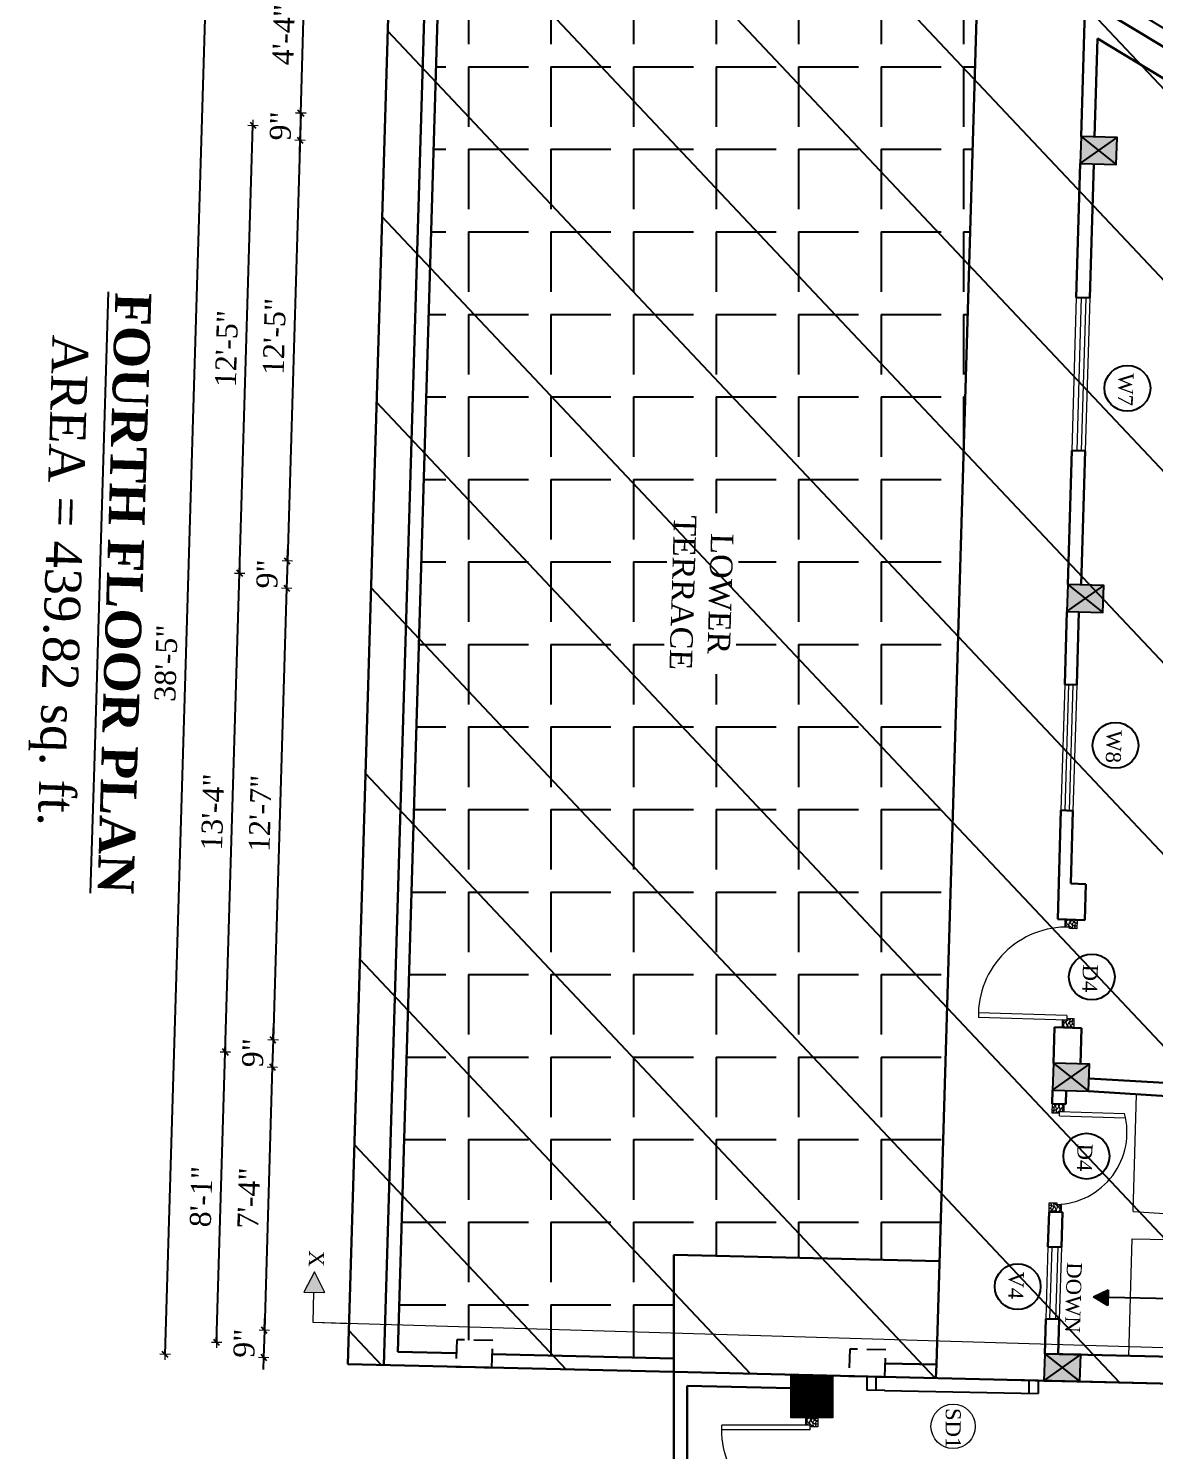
# Model space of a CAD drawing. Header units: inches. Extents: x 4069 to 291496, y -47643 to 12535.
# Drawn here: x 135626.6 to 136001.9, y -20937.9 to -20464.1 of the extents above; entities that cross this region are included whole.
import ezdxf

# ---------------------------------------------------------------- set-up
doc = ezdxf.new("R2010")
doc.units = ezdxf.units.IN
doc.header["$LTSCALE"] = 5
doc.header["$MEASUREMENT"] = 0
doc.linetypes.add('HIDDEN', pattern=[0.375, 0.25, -0.125])
for name, color, linetype, lineweight in [('A-WALL', 7, 'Continuous', 9), ('Dimension', 7, 'Continuous', 18), ('DOOR', 62, 'Continuous', 0), ('Dw', 2, 'Continuous', 18), ('tefriş', 30, 'Continuous', 9)]:
    doc.layers.add(name, color=color, linetype=linetype, lineweight=lineweight)
doc.layers.add('dim line', color=7, linetype='Continuous', lineweight=15, true_color=0xfab2b2)
doc.layers.add('TEXT', color=6, linetype='Continuous')
doc.layers.add('WALL', color=7, linetype='Continuous')
doc.styles.add('ordinary', font='times.ttf')
doc.dimstyles.new('Copy of 96', dxfattribs={"dimtxt": 7, "dimasz": 4, "dimexe": 0.5, "dimexo": 0.5, "dimgap": 3, "dimtad": 1, "dimdec": 1, "dimzin": 11, "dimdsep": 46, "dimlunit": 4, "dimtxsty": 'ordinary', "dimblk": 'OBLIQUE', "dimcen": 0.09, "dimse1": 1, "dimse2": 1, "dimclrt": 6, "dimazin": 0, "dimtfac": 1, "dimtdec": 1, "dimtix": 1, "dimtmove": 2, "dimatfit": 3, "dimldrblk": 'leader', "dimfxl": 0.5, "dimfxlon": 1, "dimtolj": 1, "dimtzin": 0, "dimarcsym": 0})

# ---------------------------------------------------------------- blocks, each defined once
blk = doc.blocks.new('C1a')
at = {"color": 1, "ltscale": 5}
for p, q in [((18657.75, 4625.76), (18648.75, 4625.76)), ((18648.75, 4625.76), (18648.82, 4613.76)), ((18657.82, 4613.76), (18657.75, 4625.76)), ((18648.82, 4613.76), (18657.82, 4613.76))]:
    blk.add_line(p, q, dxfattribs=at)
blk = doc.blocks.new('A$C27B36B59')
at = {"layer": 'DOOR'}
for p, q in [((0, 4), (0, 0)), ((2.5, 4), (0, 4)), ((0, 0), (3, 0)), ((2.5, 2.5), (2.5, 4)), ((3, 2.5), (2.5, 2.5)), ((3, 0), (3, 2.5))]:
    blk.add_line(p, q, dxfattribs=at)
for centre, radius, start, end in [((-1.4, -0.54), 4.75, 22.1411, 72.838), ((1.34, 2.09), 1.64, 45.138, 144.8948), ((2.21, 0.3), 2.49, 83.3149, 152.658), ((0.13, 0.37), 2.05, 349.4875, 93.6805), ((1.96, -0.47), 2.01, 58.7447, 166.495), ((-0.06, 0.32), 1.13, 343.542, 86.947), ((2.08, -0.4), 1.17, 38.2816, 160.1519)]:
    blk.add_arc(centre, radius, start, end, dxfattribs=at)
blk = doc.blocks.new('D2')
at = {"layer": 'DOOR'}
for p, q in [((74473.95, 24047.59), (74473.95, 24018.09)), ((74473.95, 24047.59), (74475.45, 24047.59)), ((74475.45, 24047.59), (74475.45, 24018.13))]:
    blk.add_line(p, q, dxfattribs=at)
blk.add_arc((74473.95, 24047.59), 29.5, 180, 272.9146, dxfattribs=at)
at = {"layer": 'DOOR', "xscale": -1, "rotation": 180}
blk.add_blockref('A$C27B36B59', (74441.95, 24050.09), dxfattribs=at)
at = {"layer": 'DOOR', "rotation": 180}
blk.add_blockref('A$C27B36B59', (74477.95, 24050.09), dxfattribs=at)
blk = doc.blocks.new('x-x')
at = {"ltscale": 5}
for points in [[(11364.03, -701.52), (11364.03, -694.51), (11357.15, -698.09)], [(11364.03, -1135.52), (11364.03, -1128.51), (11357.15, -1132.09)]]:
    blk.add_hatch(color=256, dxfattribs=at).paths.add_polyline_path(points)
for p, q in [((11364.03, -694.51), (11357.15, -698.09)), ((11364.03, -701.52), (11364.03, -694.51)), ((11357.15, -698.09), (11364.03, -701.52)), ((11374.13, -698.09), (11364.03, -698.09)), ((11374.13, -698.09), (11374.13, -1132.09)), ((11364.03, -1128.51), (11357.15, -1132.09)), ((11357.15, -1132.09), (11364.03, -1135.52)), ((11364.03, -1135.52), (11364.03, -1128.51)), ((11374.13, -1132.09), (11364.03, -1132.09))]:
    blk.add_line(p, q, dxfattribs=at)
at = {"layer": 'A-WALL', "color": 1, "ltscale": 5}
blk.add_line((11374.13, -1120.09), (11374.13, -1132.09), dxfattribs=at)
at = {"layer": 'TEXT', "style": 'ordinary'}
for p in [(11350.08, -700.97), (11350.08, -1134.1)]:
    blk.add_text('X', height=5, dxfattribs=at).set_placement(p)
blk = doc.blocks.new('oblique')
at = {"color": 0, "lineweight": -2}
blk.add_line((0.25, 0.25), (-0.25, -0.25), dxfattribs=at)
at = {"layer": 'dim line', "lineweight": 9}
for p, q in [((-0.4375, 0), (0.4375, 0)), ((0, 0.4375), (0, -0.4375))]:
    blk.add_line(p, q, dxfattribs=at)
blk = doc.blocks.new('*D3736')
at = {"layer": 'A-WALL', "color": 0, "lineweight": -2, "ltscale": 50, "transparency": 16777216}
blk.add_line((135689.35, -20901.92), (135692.24, -20805.13), dxfattribs=at)
at = {"layer": 'Defpoints', "color": 0, "ltscale": 50, "transparency": 16777216}
for p in [(135692.24, -20805.13), (135968.04, -20813.36), (135965.15, -20910.15)]:
    blk.add_point(p, dxfattribs=at)
at = {"layer": 'A-WALL', "color": 0, "lineweight": -2, "ltscale": 50, "transparency": 16777216, "xscale": 4, "yscale": 4, "zscale": 4}
for p, rotation in [((135692.24, -20805.13), 88.28998542850182), ((135689.35, -20901.92), 268.2899854285018)]:
    blk.add_blockref('oblique', p, dxfattribs=dict(at, rotation=rotation))
at = {"layer": 'A-WALL', "color": 6, "ltscale": 50, "transparency": 16777216, "insert": (135684.23, -20853.33), "char_height": 7, "attachment_point": 5, "rotation": 88.29, "style": 'ordinary'}
blk.add_mtext('\\A1;8\'-1"', dxfattribs=at)
blk = doc.blocks.new('_OBLIQUE')
at = {"color": 0, "linetype": 'ByBlock'}
blk.add_line((-0.5, -0.5), (0.5, 0.5), dxfattribs=at)
blk = doc.blocks.new('leader')
at = {"layer": 'Dimension'}
for p, q in [((0, -4.33), (0, 4.33)), ((-4.42, 0), (4.42, 0))]:
    blk.add_line(p, q, dxfattribs=at)
blk = doc.blocks.new('*D3737')
at = {"layer": 'A-WALL', "color": 0, "lineweight": -2, "ltscale": 50, "transparency": 16777216}
blk.add_line((135692.24, -20805.13), (135697, -20645.59), dxfattribs=at)
at = {"layer": 'Defpoints', "color": 0, "ltscale": 50, "transparency": 16777216}
for p in [(135697, -20645.59), (135972.8, -20653.82), (135968.04, -20813.36)]:
    blk.add_point(p, dxfattribs=at)
at = {"layer": 'A-WALL', "color": 0, "lineweight": -2, "ltscale": 50, "transparency": 16777216, "xscale": 4, "yscale": 4, "zscale": 4}
for p, rotation in [((135697, -20645.59), 88.28998542889798), ((135692.24, -20805.13), 268.289985428898)]:
    blk.add_blockref('oblique', p, dxfattribs=dict(at, rotation=rotation))
at = {"layer": 'A-WALL', "color": 6, "ltscale": 50, "transparency": 16777216, "insert": (135688.06, -20725.16), "char_height": 7, "attachment_point": 5, "rotation": 88.29, "style": 'ordinary'}
blk.add_mtext('\\A1;13\'-4"', dxfattribs=at)
blk = doc.blocks.new('*D3738')
at = {"layer": 'A-WALL', "color": 0, "lineweight": -2, "ltscale": 50, "transparency": 16777216}
blk.add_line((135697, -20645.59), (135701.46, -20496.3), dxfattribs=at)
at = {"layer": 'Defpoints', "color": 0, "ltscale": 50, "transparency": 16777216}
for p in [(135701.46, -20496.3), (135977.26, -20504.54), (135972.8, -20653.82)]:
    blk.add_point(p, dxfattribs=at)
at = {"layer": 'A-WALL', "color": 0, "lineweight": -2, "ltscale": 50, "transparency": 16777216, "xscale": 4, "yscale": 4, "zscale": 4}
for p, rotation in [((135701.46, -20496.3), 88.28998542889798), ((135697, -20645.59), 268.289985428898)]:
    blk.add_blockref('oblique', p, dxfattribs=dict(at, rotation=rotation))
at = {"layer": 'A-WALL', "color": 6, "ltscale": 50, "transparency": 16777216, "insert": (135692.67, -20570.75), "char_height": 7, "attachment_point": 5, "rotation": 88.29, "style": 'ordinary'}
blk.add_mtext('\\A1;12\'-5"', dxfattribs=at)
blk = doc.blocks.new('*D3739')
at = {"layer": 'A-WALL', "color": 0, "lineweight": -2, "ltscale": 50, "transparency": 16777216}
blk.add_line((135672.19, -20905.91), (135685.94, -20445.61), dxfattribs=at)
at = {"layer": 'Defpoints', "color": 0, "ltscale": 50, "transparency": 16777216}
for p in [(135685.94, -20445.61), (135978.76, -20454.35), (135965.02, -20914.65)]:
    blk.add_point(p, dxfattribs=at)
at = {"layer": 'A-WALL', "color": 0, "lineweight": -2, "ltscale": 50, "transparency": 16777216, "xscale": 4, "yscale": 4, "zscale": 4}
for p, rotation in [((135685.94, -20445.61), 88.28998542889798), ((135672.19, -20905.91), 268.289985428898)]:
    blk.add_blockref('oblique', p, dxfattribs=dict(at, rotation=rotation))
at = {"layer": 'A-WALL', "color": 6, "ltscale": 50, "transparency": 16777216, "insert": (135672.51, -20675.56), "char_height": 7, "attachment_point": 5, "rotation": 88.29, "style": 'ordinary'}
blk.add_mtext('\\A1;38\'-5"', dxfattribs=at)
blk = doc.blocks.new('*D3743')
at = {"layer": 'A-WALL', "color": 0, "lineweight": -2, "ltscale": 50, "transparency": 16777216}
blk.add_line((135929.46, -20418.12), (136109.27, -20527.45), dxfattribs=at)
at = {"layer": 'Defpoints', "color": 0, "ltscale": 50, "transparency": 16777216}
for p in [(135926.68, -20422.69), (136109.27, -20527.45), (136106.5, -20532.01)]:
    blk.add_point(p, dxfattribs=at)
at = {"layer": 'A-WALL', "color": 0, "lineweight": -2, "ltscale": 50, "transparency": 16777216, "xscale": 4, "yscale": 4, "zscale": 4}
for p, rotation in [((135929.46, -20418.12), 148.7014709242148), ((136109.27, -20527.45), 328.7014709242148)]:
    blk.add_blockref('oblique', p, dxfattribs=dict(at, rotation=rotation))
at = {"layer": 'A-WALL', "color": 6, "ltscale": 50, "transparency": 16777216, "insert": (136022.78, -20467.17), "char_height": 7, "attachment_point": 5, "rotation": 328.7015, "style": 'ordinary'}
blk.add_mtext('\\A1;17\'-6"', dxfattribs=at)
blk = doc.blocks.new('*D3745')
at = {"layer": 'A-WALL', "color": 0, "lineweight": -2, "ltscale": 50, "transparency": 16777216}
blk.add_line((136124.42, -20515.81), (135932.81, -20399.32), dxfattribs=at)
at = {"layer": 'Defpoints', "color": 0, "ltscale": 50, "transparency": 16777216}
for p in [(135932.81, -20399.32), (135920.78, -20419.1), (136112.39, -20535.6)]:
    blk.add_point(p, dxfattribs=at)
at = {"layer": 'A-WALL', "color": 0, "lineweight": -2, "ltscale": 50, "transparency": 16777216, "xscale": 4, "yscale": 4, "zscale": 4}
for p, rotation in [((135932.81, -20399.32), 148.7014709227811), ((136124.42, -20515.81), 328.701470922781)]:
    blk.add_blockref('oblique', p, dxfattribs=dict(at, rotation=rotation))
at = {"layer": 'A-WALL', "color": 6, "ltscale": 50, "transparency": 16777216, "insert": (136032.02, -20451.96), "char_height": 7, "attachment_point": 5, "rotation": 328.7015, "style": 'ordinary'}
blk.add_mtext('\\A1;18\'-8"', dxfattribs=at)
blk = doc.blocks.new('*D3813')
at = {"layer": 'A-WALL', "color": 0, "lineweight": -2, "ltscale": 50, "transparency": 16777216}
blk.add_line((135806.7, -20303.48), (136138.82, -20505.41), dxfattribs=at)
at = {"layer": 'Defpoints', "color": 0, "ltscale": 50, "transparency": 16777216}
for p in [(135786.17, -20337.26), (136138.82, -20505.41), (136118.29, -20539.18)]:
    blk.add_point(p, dxfattribs=at)
at = {"layer": 'A-WALL', "color": 0, "lineweight": -2, "ltscale": 50, "transparency": 16777216, "xscale": 4, "yscale": 4, "zscale": 4}
for p, rotation in [((135806.7, -20303.48), 148.7014709227731), ((136138.82, -20505.41), 328.7014709227732)]:
    blk.add_blockref('oblique', p, dxfattribs=dict(at, rotation=rotation))
at = {"layer": 'A-WALL', "color": 6, "ltscale": 50, "transparency": 16777216, "insert": (135976.17, -20398.84), "char_height": 7, "attachment_point": 5, "rotation": 328.7015, "style": 'ordinary'}
blk.add_mtext('\\A1;32\'-5"', dxfattribs=at)
blk = doc.blocks.new('*D3825')
at = {"layer": 'A-WALL', "color": 0, "lineweight": -2, "ltscale": 50, "transparency": 16777216}
for p, q in [((135717.38, -20492.28), (135717.5, -20488.28)), ((135717.38, -20492.28), (135717.12, -20501.27)), ((135717.12, -20501.27), (135717, -20505.27))]:
    blk.add_line(p, q, dxfattribs=at)
at = {"layer": 'Defpoints', "color": 0, "ltscale": 50, "transparency": 16777216}
for p in [(135717.12, -20501.27), (135977.39, -20500.04), (135977.13, -20509.03)]:
    blk.add_point(p, dxfattribs=at)
at = {"layer": 'A-WALL', "color": 0, "lineweight": -2, "ltscale": 50, "transparency": 16777216, "xscale": 4, "yscale": 4, "zscale": 4}
for p, rotation in [((135717.38, -20492.28), 268.289985428898), ((135717.12, -20501.27), 88.28998542889798)]:
    blk.add_blockref('oblique', p, dxfattribs=dict(at, rotation=rotation))
at = {"layer": 'A-WALL', "color": 6, "ltscale": 50, "transparency": 16777216, "insert": (135710.68, -20496.58), "char_height": 7, "attachment_point": 5, "rotation": 88.29, "style": 'ordinary'}
blk.add_mtext('\\A1;9"', dxfattribs=at)
blk = doc.blocks.new('*D3849')
at = {"layer": 'A-WALL', "color": 0, "lineweight": -2, "ltscale": 50, "transparency": 16777216}
blk.add_line((135717.38, -20492.28), (135712.93, -20641.56), dxfattribs=at)
at = {"layer": 'Defpoints', "color": 0, "ltscale": 50, "transparency": 16777216}
for p in [(135977.39, -20500.04), (135712.93, -20641.56), (135972.94, -20649.32)]:
    blk.add_point(p, dxfattribs=at)
at = {"layer": 'A-WALL', "color": 0, "lineweight": -2, "ltscale": 50, "transparency": 16777216, "xscale": 4, "yscale": 4, "zscale": 4}
for p, rotation in [((135717.38, -20492.28), 88.28998542889798), ((135712.93, -20641.56), 268.289985428898)]:
    blk.add_blockref('oblique', p, dxfattribs=dict(at, rotation=rotation))
at = {"layer": 'A-WALL', "color": 6, "ltscale": 50, "transparency": 16777216, "insert": (135708.6, -20566.72), "char_height": 7, "attachment_point": 5, "rotation": 88.29, "style": 'ordinary'}
blk.add_mtext('\\A1;12\'-5"', dxfattribs=at)
blk = doc.blocks.new('*D3850')
at = {"layer": 'A-WALL', "color": 0, "lineweight": -2, "ltscale": 50, "transparency": 16777216}
for p, q in [((135712.93, -20641.56), (135713.05, -20637.56)), ((135712.93, -20641.56), (135712.66, -20650.56)), ((135712.66, -20650.56), (135712.54, -20654.55))]:
    blk.add_line(p, q, dxfattribs=at)
at = {"layer": 'Defpoints', "color": 0, "ltscale": 50, "transparency": 16777216}
for p in [(135712.66, -20650.56), (135972.94, -20649.32), (135972.67, -20658.32)]:
    blk.add_point(p, dxfattribs=at)
at = {"layer": 'A-WALL', "color": 0, "lineweight": -2, "ltscale": 50, "transparency": 16777216, "xscale": 4, "yscale": 4, "zscale": 4}
for p, rotation in [((135712.93, -20641.56), 268.289985428898), ((135712.66, -20650.56), 88.28998542889798)]:
    blk.add_blockref('oblique', p, dxfattribs=dict(at, rotation=rotation))
at = {"layer": 'A-WALL', "color": 6, "ltscale": 50, "transparency": 16777216, "insert": (135706.22, -20645.86), "char_height": 7, "attachment_point": 5, "rotation": 88.29, "style": 'ordinary'}
blk.add_mtext('\\A1;9"', dxfattribs=at)
blk = doc.blocks.new('*D3851')
at = {"layer": 'A-WALL', "color": 0, "lineweight": -2, "ltscale": 50, "transparency": 16777216}
blk.add_line((135712.66, -20650.56), (135708.16, -20801.1), dxfattribs=at)
at = {"layer": 'Defpoints', "color": 0, "ltscale": 50, "transparency": 16777216}
for p in [(135972.67, -20658.32), (135708.16, -20801.1), (135968.17, -20808.86)]:
    blk.add_point(p, dxfattribs=at)
at = {"layer": 'A-WALL', "color": 0, "lineweight": -2, "ltscale": 50, "transparency": 16777216, "xscale": 4, "yscale": 4, "zscale": 4}
for p, rotation in [((135712.66, -20650.56), 88.28998542889798), ((135708.16, -20801.1), 268.289985428898)]:
    blk.add_blockref('oblique', p, dxfattribs=dict(at, rotation=rotation))
at = {"layer": 'A-WALL', "color": 6, "ltscale": 50, "transparency": 16777216, "insert": (135703.84, -20725.63), "char_height": 7, "attachment_point": 5, "rotation": 88.29, "style": 'ordinary'}
blk.add_mtext('\\A1;12\'-7"', dxfattribs=at)
blk = doc.blocks.new('*D3852')
at = {"layer": 'A-WALL', "color": 0, "lineweight": -2, "ltscale": 50, "transparency": 16777216}
for p, q in [((135708.16, -20801.1), (135708.28, -20797.1)), ((135708.16, -20801.1), (135707.9, -20810.1)), ((135707.9, -20810.1), (135707.78, -20814.1))]:
    blk.add_line(p, q, dxfattribs=at)
at = {"layer": 'Defpoints', "color": 0, "ltscale": 50, "transparency": 16777216}
for p in [(135707.9, -20810.1), (135968.17, -20808.86), (135967.91, -20817.86)]:
    blk.add_point(p, dxfattribs=at)
at = {"layer": 'A-WALL', "color": 0, "lineweight": -2, "ltscale": 50, "transparency": 16777216, "xscale": 4, "yscale": 4, "zscale": 4}
for p, rotation in [((135708.16, -20801.1), 268.289985428898), ((135707.9, -20810.1), 88.28998542889798)]:
    blk.add_blockref('oblique', p, dxfattribs=dict(at, rotation=rotation))
at = {"layer": 'A-WALL', "color": 6, "ltscale": 50, "transparency": 16777216, "insert": (135701.46, -20805.4), "char_height": 7, "attachment_point": 5, "rotation": 88.29, "style": 'ordinary'}
blk.add_mtext('\\A1;9"', dxfattribs=at)
blk = doc.blocks.new('*D3853')
at = {"layer": 'A-WALL', "color": 0, "lineweight": -2, "ltscale": 50, "transparency": 16777216}
blk.add_line((135707.9, -20810.1), (135705.27, -20897.89), dxfattribs=at)
at = {"layer": 'Defpoints', "color": 0, "ltscale": 50, "transparency": 16777216}
for p in [(135967.91, -20817.86), (135705.27, -20897.89), (135965.29, -20905.65)]:
    blk.add_point(p, dxfattribs=at)
at = {"layer": 'A-WALL', "color": 0, "lineweight": -2, "ltscale": 50, "transparency": 16777216, "xscale": 4, "yscale": 4, "zscale": 4}
for p, rotation in [((135707.9, -20810.1), 88.28998542889798), ((135705.27, -20897.89), 268.289985428898)]:
    blk.add_blockref('oblique', p, dxfattribs=dict(at, rotation=rotation))
at = {"layer": 'A-WALL', "color": 6, "ltscale": 50, "transparency": 16777216, "insert": (135700.02, -20853.8), "char_height": 7, "attachment_point": 5, "rotation": 88.29, "style": 'ordinary'}
blk.add_mtext('\\A1;7\'-4"', dxfattribs=at)
blk = doc.blocks.new('*D3854')
at = {"layer": 'A-WALL', "color": 0, "lineweight": -2, "ltscale": 50, "transparency": 16777216}
for p, q in [((135705.27, -20897.89), (135705.39, -20893.89)), ((135705.27, -20897.89), (135705.01, -20906.88)), ((135705.01, -20906.88), (135704.89, -20910.88))]:
    blk.add_line(p, q, dxfattribs=at)
at = {"layer": 'Defpoints', "color": 0, "ltscale": 50, "transparency": 16777216}
for p in [(135965.29, -20905.65), (135705.01, -20906.88), (135965.02, -20914.65)]:
    blk.add_point(p, dxfattribs=at)
at = {"layer": 'A-WALL', "color": 0, "lineweight": -2, "ltscale": 50, "transparency": 16777216, "xscale": 4, "yscale": 4, "zscale": 4}
for p, rotation in [((135705.27, -20897.89), 268.289985428898), ((135705.01, -20906.88), 88.28998542889798)]:
    blk.add_blockref('oblique', p, dxfattribs=dict(at, rotation=rotation))
at = {"layer": 'A-WALL', "color": 6, "ltscale": 50, "transparency": 16777216, "insert": (135698.57, -20902.19), "char_height": 7, "attachment_point": 5, "rotation": 88.29, "style": 'ordinary'}
blk.add_mtext('\\A1;9"', dxfattribs=at)
blk = doc.blocks.new('*D3826')
at = {"layer": 'A-WALL', "color": 0, "lineweight": -2, "ltscale": 50, "transparency": 16777216}
blk.add_line((135717.38, -20492.28), (135718.93, -20440.41), dxfattribs=at)
at = {"layer": 'Defpoints', "color": 0, "ltscale": 50, "transparency": 16777216}
for p in [(135718.93, -20440.41), (135978.88, -20448.17), (135977.39, -20500.04)]:
    blk.add_point(p, dxfattribs=at)
at = {"layer": 'A-WALL', "color": 0, "lineweight": -2, "ltscale": 50, "transparency": 16777216, "xscale": 4, "yscale": 4, "zscale": 4}
for p, rotation in [((135718.93, -20440.41), 88.28998542889798), ((135717.38, -20492.28), 268.289985428898)]:
    blk.add_blockref('oblique', p, dxfattribs=dict(at, rotation=rotation))
at = {"layer": 'A-WALL', "color": 6, "ltscale": 50, "transparency": 16777216, "insert": (135711.66, -20466.15), "char_height": 7, "attachment_point": 5, "rotation": 88.29, "style": 'ordinary'}
blk.add_mtext('\\A1;4\'-4"', dxfattribs=at)

msp = doc.modelspace()

# ---------------------------------------------------------------- hatches: boundary and pattern name
at = {"layer": 'A-WALL', "ltscale": 5}
h = msp.add_hatch(dxfattribs=at)
h.set_pattern_fill('ANSI31', color=256, angle=270)
h.set_pattern_definition([(315, (134390.9387, 3618.71916), (0.08838834765, 0.08838834765), [])])
h.paths.add_polyline_path([(135894.65985, -20912.97997), (135880.65985, -20912.97997), (135880.65985, -20926.97997), (135894.65985, -20926.97997)])
at = {"layer": 'WALL', "linetype": 'ByBlock', "ltscale": 5, "true_color": 0xf8991e}
h = msp.add_hatch(dxfattribs=at)
h.set_pattern_fill('ANSI31', color=30, scale=350, angle=268.2899854)
h.set_pattern_definition([(313.29, (139282.59, -13053.167), (31.8453, 29.99899), [])])
h.paths.add_polyline_path([(135750.79294, -20315.75223), (136153.66326, -20560.68706), (136142.96683, -20918.97542), (135733.07748, -20909.15057)])
h = msp.add_hatch(dxfattribs=at)
h.set_pattern_fill('ANGLE', color=30, scale=100, angle=270)
h.set_pattern_definition([(270, (159065.725, 103905.655), (27.5, -1e-14), [20, -7.5]), (360, (159065.725, 103905.655), (1e-14, 27.5), [20, -7.5])])
h.paths.add_polyline_path([(135749.70744, -20905.04343), (135769.20234, -20905.50545), (135769.33662, -20901.00736), (135781.33348, -20901.29168), (135781.1992, -20905.78976), (135841.65985, -20907.22264), (135841.65985, -20872.71295), (135930.18998, -20874.81106), (135943.23018, -20438.01556), (135926.5258, -20427.85972), (135926.37138, -20433.03225), (135914.58006, -20425.86342), (135914.73448, -20420.6909), (135797.80382, -20349.60006), (135797.6494, -20354.77258), (135785.85807, -20347.60376), (135786.01249, -20342.43123), (135766.85159, -20330.78189)])
h.paths.add_polyline_path([(135863.71045, -20625.77645), (135862.11028, -20679.36378), (135838.20331, -20678.64989), (135839.80348, -20625.06257)], flags=16)
h = msp.add_hatch(color=30, dxfattribs=at)
h.dxf.hatch_style = 1
h.paths.add_polyline_path([(135983.25765, -20504.71457), (135977.3946, -20500.03753), (135977.12603, -20509.03352)])
h.paths.add_polyline_path([(135977.12603, -20509.03352), (135989.12069, -20509.39161), (135983.25765, -20504.71457)])
h.paths.add_polyline_path([(135983.25765, -20504.71457), (135989.12069, -20509.39161), (135989.38926, -20500.39562)])
h.paths.add_polyline_path([(135989.38926, -20500.39562), (135977.3946, -20500.03753), (135983.25765, -20504.71457)])
h = msp.add_hatch(color=30, dxfattribs=at)
h.dxf.hatch_style = 1
h.paths.add_polyline_path([(135978.80086, -20653.9994), (135972.93782, -20649.32236), (135972.66925, -20658.31835)])
h.paths.add_polyline_path([(135972.66925, -20658.31835), (135984.6639, -20658.67645), (135978.80086, -20653.9994)])
h.paths.add_polyline_path([(135978.80086, -20653.9994), (135984.6639, -20658.67645), (135984.93247, -20649.68045)])
h.paths.add_polyline_path([(135984.93247, -20649.68045), (135972.93782, -20649.32236), (135978.80086, -20653.9994)])
h = msp.add_hatch(color=30, dxfattribs=at)
h.dxf.hatch_style = 1
h.paths.add_polyline_path([(135974.03784, -20813.54182), (135968.1748, -20808.86478), (135967.90623, -20817.86077)])
h.paths.add_polyline_path([(135967.90623, -20817.86077), (135979.90088, -20818.21886), (135974.03784, -20813.54182)])
h.paths.add_polyline_path([(135974.03784, -20813.54182), (135979.90088, -20818.21886), (135980.16945, -20809.22287)])
h.paths.add_polyline_path([(135980.16945, -20809.22287), (135968.1748, -20808.86478), (135974.03784, -20813.54182)])
at = {"layer": 'WALL', "linetype": 'ByBlock', "ltscale": 5}
msp.add_hatch(color=2, dxfattribs=at).paths.add_polyline_path([(135981.51184, -20886.65005), (135986.44252, -20884.39359), (135986.28591, -20889.6395)])
at = {"layer": 'WALL', "linetype": 'ByBlock', "ltscale": 5, "true_color": 0xf8991e}
h = msp.add_hatch(color=30, dxfattribs=at)
h.dxf.hatch_style = 1
h.paths.add_polyline_path([(135965.01674, -20914.64738), (135971.14945, -20910.29146), (135965.28531, -20905.65122)])
h.paths.add_polyline_path([(135965.01674, -20914.64738), (135977.0136, -20914.9317), (135971.14945, -20910.29146)])
h.paths.add_polyline_path([(135977.0136, -20914.9317), (135977.28217, -20905.93554), (135971.14945, -20910.29146)])
h.paths.add_polyline_path([(135971.14945, -20910.29146), (135977.28217, -20905.93554), (135965.28531, -20905.65122)])
h = msp.add_hatch(color=30, dxfattribs=at)
h.dxf.hatch_style = 1
h.paths.add_polyline_path([(135965.01674, -20914.64738), (135971.14945, -20910.29146), (135965.28531, -20905.65122)])
h.paths.add_polyline_path([(135965.01674, -20914.64738), (135977.0136, -20914.9317), (135971.14945, -20910.29146)])
h.paths.add_polyline_path([(135977.0136, -20914.9317), (135977.28217, -20905.93554), (135971.14945, -20910.29146)])
h.paths.add_polyline_path([(135971.14945, -20910.29146), (135977.28217, -20905.93554), (135965.28531, -20905.65122)])

# ---------------------------------------------------------------- linework, layer by layer
at = {"color": 1, "ltscale": 5}
for p, q in [((135977.12603, -20509.03352), (135989.38926, -20500.39562)), ((135977.3946, -20500.03753), (135989.12069, -20509.39161)), ((135972.66925, -20658.31835), (135984.93247, -20649.68045)), ((135972.93782, -20649.32236), (135984.6639, -20658.67645)), ((135967.90623, -20817.86077), (135980.16945, -20809.22287)), ((135968.1748, -20808.86478), (135979.90088, -20818.21886)), ((135965.01674, -20914.64738), (135977.28217, -20905.93554)), ((135965.01674, -20914.64738), (135977.28217, -20905.93554)), ((135965.28531, -20905.65122), (135977.0136, -20914.9317)), ((135965.28531, -20905.65122), (135977.0136, -20914.9317))]:
    msp.add_line(p, q, dxfattribs=at)
at = {"layer": 'A-WALL', "lineweight": 30}
for p, q in [((135750.79294, -20315.75223), (135733.07748, -20909.15057)), ((135750.79294, -20315.75223), (136153.66326, -20560.68706)), ((135762.58426, -20322.92106), (135745.07433, -20909.43489)), ((135766.85159, -20330.78189), (135749.70744, -20905.04343)), ((135929.16045, -20909.29635), (135943.3846, -20432.84303)), ((135977.3946, -20500.03753), (135978.75858, -20454.3495)), ((135981.8926, -20500.17181), (135982.87149, -20467.38286)), ((135982.87149, -20467.38286), (136117.98044, -20549.52564)), ((135977.12603, -20509.03352), (135975.79287, -20553.6893)), ((135981.62403, -20509.16781), (135980.29087, -20553.82358)), ((135975.79287, -20553.6893), (135980.29087, -20553.82358)), ((135974.27098, -20604.66659), (135972.93782, -20649.32236)), ((135974.27098, -20604.66659), (135978.76898, -20604.80087)), ((135978.76898, -20604.80087), (135977.43581, -20649.45665)), ((135972.66925, -20658.31835), (135971.94391, -20682.61428)), ((135976.66747, -20658.43772), (135975.94213, -20682.73364)), ((135975.94213, -20682.73364), (135971.94391, -20682.61428)), ((135970.69059, -20724.59557), (135969.60716, -20760.88615)), ((135974.68881, -20724.71494), (135970.69059, -20724.59557)), ((135974.68881, -20724.71494), (135973.96347, -20749.01086)), ((135978.96125, -20749.16007), (135973.96347, -20749.01086)), ((135978.96125, -20749.16007), (135978.60315, -20761.15472)), ((135978.60315, -20761.15472), (135969.60716, -20760.88615)), ((135968.53289, -20796.87012), (135968.1748, -20808.86478)), ((135977.52888, -20797.13869), (135968.53289, -20796.87012)), ((135977.52888, -20797.13869), (135977.17079, -20809.13335)), ((136097.87001, -20821.01409), (135980.02972, -20813.90338)), ((135967.77194, -20822.35876), (135967.90623, -20817.86077)), ((135972.26994, -20822.49305), (135972.40422, -20817.99505)), ((136097.73028, -20825.6946), (135979.90088, -20818.21886)), ((135967.77194, -20822.35876), (135972.26994, -20822.49305)), ((135966.34958, -20870.00232), (135966.69767, -20858.34273)), ((135966.69767, -20858.34273), (135971.19567, -20858.47702)), ((135970.84758, -20870.1366), (135971.19567, -20858.47702)), ((135841.65985, -21254.56583), (135841.65985, -20872.71295)), ((135841.65985, -20872.71295), (135930.18998, -20874.81106)), ((135970.84758, -20870.1366), (135966.34958, -20870.00232)), ((135965.28531, -20905.65122), (135965.6334, -20893.99163)), ((135970.13139, -20894.12592), (135965.6334, -20893.99163)), ((135969.78331, -20905.7855), (135970.13139, -20894.12592)), ((135749.70744, -20905.04343), (135769.20234, -20905.50545)), ((135781.1992, -20905.78976), (135841.65985, -20907.22264)), ((135965.28531, -20905.65122), (136071.25756, -20908.16269)), ((135733.07748, -20909.15057), (135841.65985, -20911.7239)), ((135912.1649, -20908.89356), (135929.16045, -20909.29635)), ((135929.02616, -20913.79443), (135929.16045, -20909.29635)), ((135841.65985, -20911.7239), (136070.98899, -20917.15885)), ((136034.94218, -20916.30457), (135954.03061, -20914.38702)), ((135846.15985, -20916.33182), (135880.65985, -20917.14944)), ((135846.15985, -21252.11591), (135846.15985, -20916.33182))]:
    msp.add_line(p, q, dxfattribs=at)
at = {"layer": 'A-WALL', "ltscale": 5}
msp.add_line((135880.65985, -20912.97997), (135880.65985, -20912.64818), dxfattribs=at)
msp.add_lwpolyline([(135894.65985, -20912.97997), (135894.65985, -20926.97997), (135880.65985, -20926.97997), (135880.65985, -20912.97997)], close=True, dxfattribs=at)
msp.add_circle((135934.73929, -20929.85867), 7.38406, dxfattribs=at)
at = {"layer": 'DOOR'}
for p, q in [((135970.15147, -20826.43159), (135970.19623, -20824.93225)), ((135970.19623, -20824.93225), (135991.84983, -20825.57871)), ((135970.15147, -20826.43159), (135992.20635, -20827.09002))]:
    msp.add_line(p, q, dxfattribs=at)
msp.add_arc((135968.61368, -20831.85782), 24.06961, 271.5652765, 15.1218859, dxfattribs=at)
at = {"layer": 'Dw', "color": 3}
for p, q in [((135975.79287, -20553.6893), (135974.27098, -20604.66659)), ((135977.44234, -20553.73854), (135975.92046, -20604.71583)), ((135978.94168, -20553.7833), (135977.41979, -20604.76059)), ((135980.29087, -20553.82358), (135978.76898, -20604.80087)), ((135971.94391, -20682.61428), (135970.69059, -20724.59557)), ((135973.17744, -20682.6511), (135971.92412, -20724.6324)), ((135974.67678, -20682.69587), (135973.42346, -20724.67716)), ((135975.94213, -20682.73364), (135974.68881, -20724.71494)), ((135966.34958, -20870.00232), (135965.6334, -20893.99163)), ((135967.59903, -20870.03962), (135966.88284, -20894.02893)), ((135969.59813, -20870.0993), (135968.88195, -20894.08862)), ((135970.84758, -20870.1366), (135970.13139, -20894.12592))]:
    msp.add_line(p, q, dxfattribs=at)
at = {"layer": 'tefriş', "ltscale": 5}
for p, q in [((135994.71403, -20858.21516), (135995.87783, -20819.23252)), ((135994.71403, -20858.21516), (136054.62728, -20862.01638)), ((135993.2773, -20906.31461), (135994.4411, -20867.33198)), ((135994.4411, -20867.33198), (136054.42614, -20868.75359))]:
    msp.add_line(p, q, dxfattribs=at)
at = {"layer": 'TEXT'}
for centre in [(135992.81939, -20583.96137), (135988.84502, -20702.95225), (135980.95794, -20780.11798), (135979.17551, -20839.82229), (135956.26896, -20883.29809)]:
    msp.add_circle(centre, 7.64038, dxfattribs=at)
at = {"layer": 'WALL', "color": 2, "linetype": 'ByBlock', "ltscale": 5}
for p, q in [((135981.51184, -20886.65005), (135986.44252, -20884.39359)), ((135981.51184, -20886.65005), (136074.67368, -20888.73855)), ((135986.28591, -20889.6395), (135981.51184, -20886.65005)), ((135986.44252, -20884.39359), (135986.28591, -20889.6395))]:
    msp.add_line(p, q, dxfattribs=at)
at = {"layer": 'WALL', "color": 2, "linetype": 'ByBlock'}
for p, q in [((135906.03061, -20913.24945), (135906.03061, -20917.76371)), ((135909.03061, -20913.32055), (135909.03061, -20917.82181)), ((135912.03061, -20913.39165), (135954.03061, -20914.38702)), ((135960.03061, -20914.52921), (135960.03061, -20918.82928)), ((135963.03061, -20914.60031), (135963.03061, -20918.88784)), ((135912.03061, -20917.89291), (135906.03061, -20917.75071)), ((135911.924, -20917.89038), (135963.03061, -20918.88784))]:
    msp.add_line(p, q, dxfattribs=at)
at = {"layer": 'WALL', "color": 2, "linetype": 'ByBlock', "ltscale": 5}
for points in [[(135977.3946, -20500.03753), (135977.12603, -20509.03352), (135989.12069, -20509.39161), (135989.38926, -20500.39562)], [(135972.93782, -20649.32236), (135972.66925, -20658.31835), (135984.6639, -20658.67645), (135984.93247, -20649.68045)], [(135968.1748, -20808.86478), (135967.90623, -20817.86077), (135979.90088, -20818.21886), (135980.16945, -20809.22287)], [(135977.28217, -20905.93554), (135965.28531, -20905.65122), (135965.01674, -20914.64738), (135977.0136, -20914.9317)], [(135977.28217, -20905.93554), (135965.28531, -20905.65122), (135965.01674, -20914.64738), (135977.0136, -20914.9317)]]:
    msp.add_lwpolyline(points, close=True, dxfattribs=at)
at = {"layer": 'WALL', "color": 2, "linetype": 'HIDDEN', "ltscale": 5}
for points in [[(135781.33348, -20901.29168), (135769.33662, -20901.00736), (135769.06805, -20910.00353), (135781.06491, -20910.28784)], [(135912.29919, -20904.39548), (135900.30233, -20904.11117), (135900.03375, -20913.10733), (135912.03061, -20913.39165)]]:
    msp.add_lwpolyline(points, close=True, dxfattribs=at)

# ---------------------------------------------------------------- block references
at = {"layer": 'A-WALL', "color": 1, "rotation": 268.2899854285037}
msp.add_blockref('x-x', (137192.48759, -9560.00849), dxfattribs=at)
at = {"layer": 'DOOR', "rotation": 268.2899854285037}
msp.add_blockref('A$C27B36B59', (135967.77194, -20822.35876), dxfattribs=at)
at = {"layer": 'DOOR', "xscale": -1, "rotation": 268.2899854285037}
msp.add_blockref('A$C27B36B59', (135966.69767, -20858.34273), dxfattribs=at)
at = {"layer": 'WALL', "color": 2, "linetype": 'ByBlock', "rotation": 268.2899854285037}
msp.add_blockref('D2', (114158.14567, 54365.39666), dxfattribs=at)
at = {"layer": 'WALL', "color": 2, "linetype": 'ByBlock', "ltscale": 5}
for rotation in [268.2899854285037, 268.2899854281578]:
    msp.add_blockref('C1a', (131910.07938, -2127.45827), dxfattribs=dict(at, rotation=rotation))
at = {"layer": 'WALL', "color": 2, "linetype": 'ByBlock', "xscale": -1, "rotation": 269.9999999998168}
msp.add_blockref('D2', (111839.57193, -95404.93119), dxfattribs=at)

# ---------------------------------------------------------------- texts
at = {"layer": 'TEXT', "style": 'ordinary'}
for s, rotation, p in [('W7', 268.2903735, (135989.90683, -20578.83918)), ('W8', 268.2903735, (135985.93246, -20697.83006)), ('D4', 268.2895973, (135978.01753, -20775.93037)), ('D4', 268.2903735, (135976.2366, -20835.58269)), ('DOWN', 268.2895973, (135972.69688, -20875.12722)), ('V4', 268.2903735, (135953.3564, -20878.1759)), ('SD1', 270, (135932.29517, -20923.74115))]:
    msp.add_text(s, height=5, rotation=rotation, dxfattribs=at).set_placement(p)
at = {"layer": 'TEXT', "char_height": 12, "width": 219.8150831, "attachment_point": 8, "rotation": 268.2895973, "style": 'ordinary'}
for s, insert in [('{\\fTimes New Roman|b1|i0|c0|p18;\\LFOURTH FLOOR PLAN}', (135652.46538, -20652.0784)), ('AREA = 439.82 sq. ft.', (135628.3424, -20647.77187))]:
    msp.add_mtext(s, dxfattribs=dict(at, insert=insert))
at = {"layer": 'TEXT', "insert": (135840.87653, -20651.95251), "char_height": 7.5, "attachment_point": 8, "rotation": 268.2895973, "style": 'ordinary'}
msp.add_mtext_dynamic_manual_height_columns('LOWER\\PTERRACE', width=101.5687276, gutter_width=1720.71691, heights=[0], dxfattribs=at)

# ---------------------------------------------------------------- dimensions: what is measured, and where the dimension line sits
at = {"layer": 'A-WALL', "ltscale": 50}
for p1, p2, distance, picture, middle in [((135786.16692, -20337.25871), (136118.28928, -20539.18059), 39.52759, '*D3813', (135976.17077, -20398.8386)), ((136112.39362, -20535.59618), (135920.78456, -20419.10278), -23.15088, '*D3745', (136032.0241, -20451.96188)), ((135965.15102, -20910.1493), (135968.04051, -20813.36277), 275.92751, '*D3736', (135684.2335, -20853.32632))]:
    dim = msp.add_aligned_dim(p1=p1, p2=p2, distance=distance, dimstyle='Copy of 96', override={"dimdec": 0, "dimblk": 'oblique', "dimtdec": 0, "dimarcsym": 1}, dxfattribs=at)
    dim.commit()
    dim.dimension.update_dxf_attribs({"geometry": picture, "text_midpoint": middle})
for base, p1, p2, angle, picture, middle in [((136109.27307, -20527.44724), (135926.68023, -20422.6872), (136106.49796, -20532.01177), 148.7014709, '*D3743', (136022.77764, -20467.17052)), ((135718.93194, -20440.41176), (135977.3946, -20500.03753), (135978.88124, -20448.17235), 268.2899854, '*D3826', (135711.66066, -20466.14946)), ((135685.93633, -20445.60752), (135965.01674, -20914.64738), (135978.75858, -20454.3495), 268.2899854, '*D3739', (135672.50776, -20675.56068)), ((135717.11503, -20501.27109), (135977.3946, -20500.03753), (135977.12603, -20509.03352), 268.2899854, '*D3825', (135710.68159, -20496.57702)), ((135712.92681, -20641.55993), (135977.3946, -20500.03753), (135972.93782, -20649.32236), 268.2899854, '*D3849', (135708.59757, -20566.72174)), ((135701.45569, -20496.30159), (135972.80353, -20653.82036), (135977.26032, -20504.53553), 268.2899854, '*D3738', (135692.66965, -20570.74823)), ((135712.65824, -20650.55592), (135972.93782, -20649.32236), (135972.66925, -20658.31835), 268.2899854, '*D3850', (135706.2248, -20645.86185)), ((135696.9989, -20645.58642), (135968.04051, -20813.36277), (135972.80353, -20653.82036), 268.2899854, '*D3737', (135688.05975, -20725.16185)), ((135708.16379, -20801.10234), (135972.66925, -20658.31835), (135968.1748, -20808.86478), 268.2899854, '*D3851', (135703.84329, -20725.63306)), ((135707.89523, -20810.09834), (135968.1748, -20808.86478), (135967.90623, -20817.86077), 268.2899854, '*D3852', (135701.46178, -20805.40426)), ((135705.27431, -20897.88879), (135967.90623, -20817.86077), (135965.28531, -20905.65122), 268.2899854, '*D3853', (135700.01704, -20853.79749)), ((135705.00573, -20906.88495), (135965.28531, -20905.65122), (135965.01674, -20914.64738), 268.2899854, '*D3854', (135698.57229, -20902.19079))]:
    dim = msp.add_linear_dim(base=base, p1=p1, p2=p2, angle=angle, dimstyle='Copy of 96', override={"dimdec": 0, "dimblk": 'oblique', "dimtdec": 0, "dimarcsym": 1}, dxfattribs=at)
    dim.commit()
    dim.dimension.update_dxf_attribs({"geometry": picture, "text_midpoint": middle})

doc.saveas('drawing.dxf')
